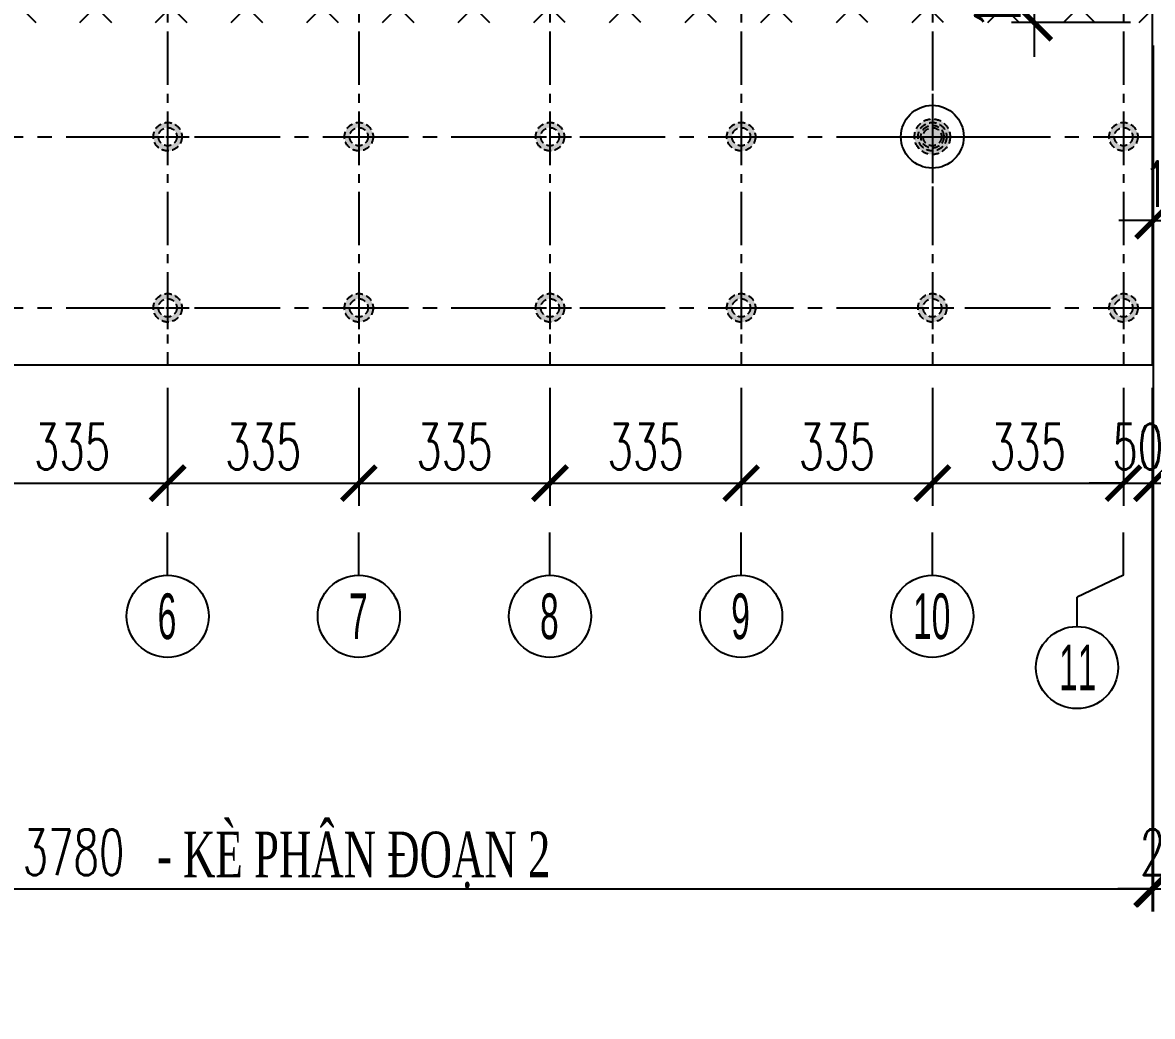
# Model space of a CAD drawing. Extents: x -64479 to 90650, y -38385 to 38270.
# Drawn here: x -48768 to -46788, y 8226 to 9968 of the extents above; entities that cross this region are included whole.
import ezdxf
from ezdxf.enums import TextEntityAlignment as Align

# ---------------------------------------------------------------- set-up
doc = ezdxf.new("R2010")
doc.units = 0
doc.header["$MEASUREMENT"] = 0
for name, pattern in [('CENTER', [2, 1.25, -0.25, 0.25, -0.25]), ('CENTER2', [1.125, 0.75, -0.125, 0.125, -0.125]), ('HIDDEN', [0.375, 0.25, -0.125])]:
    doc.linetypes.add(name, pattern=pattern)
doc.layers.get('0').update_dxf_attribs({"linetype": 'CONTINUOUS'})
for name, color, linetype in [('BORDER', 2, 'CONTINUOUS'), ('CENTER', 9, 'CENTER2'), ('Coc', 2, 'CONTINUOUS'), ('Cochh', 7, 'CONTINUOUS'), ('Cu', 230, 'CONTINUOUS'), ('Dam', 4, 'CONTINUOUS'), ('DIMENSION', 4, 'CONTINUOUS'), ('Net vang', 2, 'CONTINUOUS'), ('TEXT', 3, 'CONTINUOUS')]:
    doc.layers.add(name, color=color, linetype=linetype)
doc.styles.add('DIM', font='romans.shx', dxfattribs={"width": 0.65})
doc.styles.get("Standard").update_dxf_attribs({"font": 'vn_vni.shx', "width": 0.9})
doc.styles.add('THUONG', font='vntimeh.shx')
doc.dimstyles.new('400.Ph', dxfattribs={"dimscale": 400, "dimtxt": 0.2, "dimasz": 0.15, "dimexe": 0.1, "dimexo": 0.1, "dimgap": 0.06, "dimtad": 1, "dimdec": 0, "dimzin": 0, "dimdsep": 46, "dimtxsty": 'DIM', "dimblk": 'ARCHTICK', "dimcen": 0.15, "dimdle": 0.1, "dimclrd": 256, "dimclre": 7, "dimclrt": 6, "dimadec": 0, "dimazin": 0, "dimtfac": 1, "dimtdec": 0, "dimtix": 1, "dimtmove": 0, "dimatfit": 3, "dimldrblk": 'ARCHTICK', "dimfxl": 1, "dimtolj": 1, "dimtzin": 0, "dimarcsym": 0})

# ---------------------------------------------------------------- blocks, each defined once
blk = doc.blocks.new('cocbs')
at = {"layer": 'Coc'}
h = blk.add_hatch(color=256, dxfattribs=at)
h.paths.add_polyline_path([(-46596.3, 9805.7), (-46596.3, 9796.7, -0.414214), (-46580.3, 9780.7), (-46571.3, 9780.7, 0.414214)])
h.paths.add_polyline_path([(-46571.3, 9780.7), (-46580.3, 9780.7, -0.414214), (-46596.3, 9764.7), (-46596.3, 9755.7, 0.414214)])
h.paths.add_polyline_path([(-46612.3, 9780.7), (-46621.3, 9780.7, 0.414214), (-46596.3, 9755.7), (-46596.3, 9764.7, -0.414214)])
h.paths.add_polyline_path([(-46596.3, 9796.7), (-46596.3, 9805.7, 0.414214), (-46621.3, 9780.7), (-46612.3, 9780.7, -0.414214)])
at = {"layer": 'Coc', "color": 8, "linetype": 'HIDDEN', "ltscale": 50}
for radius in [25, 16]:
    blk.add_circle((-46596.3, 9780.7), radius, dxfattribs=at)
at = {"layer": 'Cochh', "linetype": 'CENTER', "ltscale": 25}
for p, q in [((-46596.3, 9818.2), (-46596.3, 9743.2)), ((-46633.8, 9780.7), (-46558.8, 9780.7))]:
    blk.add_line(p, q, dxfattribs=at)
blk = doc.blocks.new('_ArchTick')
at = {"color": 0, "linetype": 'ByBlock', "const_width": 0.15}
blk.add_lwpolyline([(-0.5, -0.5), (0.5, 0.5)], dxfattribs=at)
blk = doc.blocks.new('*D24')
at = {"layer": 'DIMENSION', "lineweight": -2}
for p, q in [((-46995.6, 10077.7), (-46995.6, 10137.7)), ((-46995.6, 10077.7), (-46995.6, 9967.7)), ((-46995.6, 9967.7), (-46995.6, 9907.7))]:
    blk.add_line(p, q, dxfattribs=at)
at = {"layer": 'DIMENSION', "color": 7, "lineweight": -2}
for p, q in [((-46827.1, 10077.7), (-47035.6, 10077.7)), ((-46827.1, 9967.7), (-47035.6, 9967.7))]:
    blk.add_line(p, q, dxfattribs=at)
at = {"layer": 'DIMENSION', "lineweight": -2, "xscale": 60, "yscale": 60, "zscale": 60}
for p, rotation in [((-46995.6, 10077.7), 270), ((-46995.6, 9967.7), 90)]:
    blk.add_blockref('_ArchTick', p, dxfattribs=dict(at, rotation=rotation))
at = {"layer": 'DIMENSION', "color": 6, "insert": (-47059.6, 10022.7), "char_height": 80, "attachment_point": 5, "rotation": 90, "style": 'DIM'}
blk.add_mtext('\\A1;110', dxfattribs=at)
blk = doc.blocks.new('*D25')
at = {"layer": 'DIMENSION', "color": 7, "lineweight": -2}
for p, q in [((-46787.1, 9927.7), (-46787.1, 9580.6)), ((-46687.1, 9927.7), (-46687.1, 9580.6))]:
    blk.add_line(p, q, dxfattribs=at)
at = {"layer": 'DIMENSION', "lineweight": -2}
for p, q in [((-46787.1, 9620.6), (-46847.1, 9620.6)), ((-46787.1, 9620.6), (-46687.1, 9620.6)), ((-46687.1, 9620.6), (-46627.1, 9620.6))]:
    blk.add_line(p, q, dxfattribs=at)
at = {"layer": 'DIMENSION', "lineweight": -2, "xscale": 60, "yscale": 60, "zscale": 60}
blk.add_blockref('_ArchTick', (-46787.1, 9620.6), dxfattribs=at)
at = {"layer": 'DIMENSION', "lineweight": -2, "xscale": 60, "yscale": 60, "zscale": 60, "rotation": 180}
blk.add_blockref('_ArchTick', (-46687.1, 9620.6), dxfattribs=at)
at = {"layer": 'DIMENSION', "color": 6, "insert": (-46737.1, 9684.6), "char_height": 80, "attachment_point": 5, "style": 'DIM'}
blk.add_mtext('\\A1;100', dxfattribs=at)
blk = doc.blocks.new('*D26')
at = {"layer": 'DIMENSION', "color": 7, "lineweight": -2}
for p, q in [((-46789.1, 9327.7), (-46789.1, 8409.5)), ((-50569.1, 8265.7), (-50569.1, 8489.5))]:
    blk.add_line(p, q, dxfattribs=at)
at = {"layer": 'DIMENSION', "lineweight": -2}
blk.add_line((-50609.1, 8449.5), (-46749.1, 8449.5), dxfattribs=at)
at = {"layer": 'DIMENSION', "lineweight": -2, "xscale": 60, "yscale": 60, "zscale": 60, "rotation": 180}
blk.add_blockref('_ArchTick', (-50569.1, 8449.5), dxfattribs=at)
at = {"layer": 'DIMENSION', "lineweight": -2, "xscale": 60, "yscale": 60, "zscale": 60}
blk.add_blockref('_ArchTick', (-46789.1, 8449.5), dxfattribs=at)
at = {"layer": 'DIMENSION', "color": 6, "insert": (-48679.1, 8513.5), "char_height": 80, "attachment_point": 5, "style": 'DIM'}
blk.add_mtext('\\A1;3780', dxfattribs=at)
blk = doc.blocks.new('*D27')
at = {"layer": 'DIMENSION', "color": 7, "lineweight": -2}
for p, q in [((-46787.1, 9927.7), (-46787.1, 8409.5)), ((-46789.1, 9327.7), (-46789.1, 8409.5))]:
    blk.add_line(p, q, dxfattribs=at)
at = {"layer": 'DIMENSION', "lineweight": -2}
for p, q in [((-46789.1, 8449.5), (-46849.1, 8449.5)), ((-46789.1, 8449.5), (-46787.1, 8449.5)), ((-46787.1, 8449.5), (-46727.1, 8449.5))]:
    blk.add_line(p, q, dxfattribs=at)
at = {"layer": 'DIMENSION', "lineweight": -2, "xscale": 60, "yscale": 60, "zscale": 60}
blk.add_blockref('_ArchTick', (-46789.1, 8449.5), dxfattribs=at)
at = {"layer": 'DIMENSION', "lineweight": -2, "xscale": 60, "yscale": 60, "zscale": 60, "rotation": 180}
blk.add_blockref('_ArchTick', (-46787.1, 8449.5), dxfattribs=at)
at = {"layer": 'DIMENSION', "color": 6, "insert": (-46788.1, 8513.5), "char_height": 80, "attachment_point": 5, "style": 'DIM'}
blk.add_mtext('\\A1;2', dxfattribs=at)
blk = doc.blocks.new('*D28')
at = {"layer": 'DIMENSION', "color": 7, "lineweight": -2}
for p, q in [((-46787.1, 9927.7), (-46787.1, 8409.5)), ((-40507.1, 9927.7), (-40507.1, 8409.5))]:
    blk.add_line(p, q, dxfattribs=at)
at = {"layer": 'DIMENSION', "lineweight": -2}
blk.add_line((-46827.1, 8449.5), (-40467.1, 8449.5), dxfattribs=at)
at = {"layer": 'DIMENSION', "lineweight": -2, "xscale": 60, "yscale": 60, "zscale": 60, "rotation": 180}
blk.add_blockref('_ArchTick', (-46787.1, 8449.5), dxfattribs=at)
at = {"layer": 'DIMENSION', "lineweight": -2, "xscale": 60, "yscale": 60, "zscale": 60}
blk.add_blockref('_ArchTick', (-40507.1, 8449.5), dxfattribs=at)
at = {"layer": 'DIMENSION', "color": 6, "insert": (-43647.1, 8513.5), "char_height": 80, "attachment_point": 5, "style": 'DIM'}
blk.add_mtext('\\A1;6280', dxfattribs=at)
blk = doc.blocks.new('*D207')
at = {"layer": 'DIMENSION', "color": 7, "lineweight": -2}
for p, q in [((-48849.1, 9327.7), (-48849.1, 9120.4)), ((-48514.1, 9327.7), (-48514.1, 9120.4))]:
    blk.add_line(p, q, dxfattribs=at)
at = {"layer": 'DIMENSION', "lineweight": -2}
blk.add_line((-48889.1, 9160.4), (-48474.1, 9160.4), dxfattribs=at)
at = {"layer": 'DIMENSION', "lineweight": -2, "xscale": 60, "yscale": 60, "zscale": 60, "rotation": 180}
blk.add_blockref('_ArchTick', (-48849.1, 9160.4), dxfattribs=at)
at = {"layer": 'DIMENSION', "lineweight": -2, "xscale": 60, "yscale": 60, "zscale": 60}
blk.add_blockref('_ArchTick', (-48514.1, 9160.4), dxfattribs=at)
at = {"layer": 'DIMENSION', "color": 6, "insert": (-48681.6, 9224.4), "char_height": 80, "attachment_point": 5, "style": 'DIM'}
blk.add_mtext('\\A1;335', dxfattribs=at)
blk = doc.blocks.new('*D208')
at = {"layer": 'DIMENSION', "color": 7, "lineweight": -2}
for p, q in [((-48514.1, 9327.7), (-48514.1, 9120.4)), ((-48179.1, 9327.7), (-48179.1, 9120.4))]:
    blk.add_line(p, q, dxfattribs=at)
at = {"layer": 'DIMENSION', "lineweight": -2}
blk.add_line((-48554.1, 9160.4), (-48139.1, 9160.4), dxfattribs=at)
at = {"layer": 'DIMENSION', "lineweight": -2, "xscale": 60, "yscale": 60, "zscale": 60, "rotation": 180}
blk.add_blockref('_ArchTick', (-48514.1, 9160.4), dxfattribs=at)
at = {"layer": 'DIMENSION', "lineweight": -2, "xscale": 60, "yscale": 60, "zscale": 60}
blk.add_blockref('_ArchTick', (-48179.1, 9160.4), dxfattribs=at)
at = {"layer": 'DIMENSION', "color": 6, "insert": (-48346.6, 9224.4), "char_height": 80, "attachment_point": 5, "style": 'DIM'}
blk.add_mtext('\\A1;335', dxfattribs=at)
blk = doc.blocks.new('*D209')
at = {"layer": 'DIMENSION', "color": 7, "lineweight": -2}
for p, q in [((-48179.1, 9327.7), (-48179.1, 9120.4)), ((-47844.1, 9327.7), (-47844.1, 9120.4))]:
    blk.add_line(p, q, dxfattribs=at)
at = {"layer": 'DIMENSION', "lineweight": -2}
blk.add_line((-48219.1, 9160.4), (-47804.1, 9160.4), dxfattribs=at)
at = {"layer": 'DIMENSION', "lineweight": -2, "xscale": 60, "yscale": 60, "zscale": 60, "rotation": 180}
blk.add_blockref('_ArchTick', (-48179.1, 9160.4), dxfattribs=at)
at = {"layer": 'DIMENSION', "lineweight": -2, "xscale": 60, "yscale": 60, "zscale": 60}
blk.add_blockref('_ArchTick', (-47844.1, 9160.4), dxfattribs=at)
at = {"layer": 'DIMENSION', "color": 6, "insert": (-48011.6, 9224.4), "char_height": 80, "attachment_point": 5, "style": 'DIM'}
blk.add_mtext('\\A1;335', dxfattribs=at)
blk = doc.blocks.new('*D210')
at = {"layer": 'DIMENSION', "color": 7, "lineweight": -2}
for p, q in [((-47844.1, 9327.7), (-47844.1, 9120.4)), ((-47509.1, 9327.7), (-47509.1, 9120.4))]:
    blk.add_line(p, q, dxfattribs=at)
at = {"layer": 'DIMENSION', "lineweight": -2}
blk.add_line((-47884.1, 9160.4), (-47469.1, 9160.4), dxfattribs=at)
at = {"layer": 'DIMENSION', "lineweight": -2, "xscale": 60, "yscale": 60, "zscale": 60, "rotation": 180}
blk.add_blockref('_ArchTick', (-47844.1, 9160.4), dxfattribs=at)
at = {"layer": 'DIMENSION', "lineweight": -2, "xscale": 60, "yscale": 60, "zscale": 60}
blk.add_blockref('_ArchTick', (-47509.1, 9160.4), dxfattribs=at)
at = {"layer": 'DIMENSION', "color": 6, "insert": (-47676.6, 9224.4), "char_height": 80, "attachment_point": 5, "style": 'DIM'}
blk.add_mtext('\\A1;335', dxfattribs=at)
blk = doc.blocks.new('*D211')
at = {"layer": 'DIMENSION', "color": 7, "lineweight": -2}
for p, q in [((-47509.1, 9327.7), (-47509.1, 9120.4)), ((-47174.1, 9327.7), (-47174.1, 9120.4))]:
    blk.add_line(p, q, dxfattribs=at)
at = {"layer": 'DIMENSION', "lineweight": -2}
blk.add_line((-47549.1, 9160.4), (-47134.1, 9160.4), dxfattribs=at)
at = {"layer": 'DIMENSION', "lineweight": -2, "xscale": 60, "yscale": 60, "zscale": 60, "rotation": 180}
blk.add_blockref('_ArchTick', (-47509.1, 9160.4), dxfattribs=at)
at = {"layer": 'DIMENSION', "lineweight": -2, "xscale": 60, "yscale": 60, "zscale": 60}
blk.add_blockref('_ArchTick', (-47174.1, 9160.4), dxfattribs=at)
at = {"layer": 'DIMENSION', "color": 6, "insert": (-47341.6, 9224.4), "char_height": 80, "attachment_point": 5, "style": 'DIM'}
blk.add_mtext('\\A1;335', dxfattribs=at)
blk = doc.blocks.new('*D212')
at = {"layer": 'DIMENSION', "color": 7, "lineweight": -2}
for p, q in [((-47174.1, 9327.7), (-47174.1, 9120.4)), ((-46839.1, 9327.7), (-46839.1, 9120.4))]:
    blk.add_line(p, q, dxfattribs=at)
at = {"layer": 'DIMENSION', "lineweight": -2}
blk.add_line((-47214.1, 9160.4), (-46799.1, 9160.4), dxfattribs=at)
at = {"layer": 'DIMENSION', "lineweight": -2, "xscale": 60, "yscale": 60, "zscale": 60, "rotation": 180}
blk.add_blockref('_ArchTick', (-47174.1, 9160.4), dxfattribs=at)
at = {"layer": 'DIMENSION', "lineweight": -2, "xscale": 60, "yscale": 60, "zscale": 60}
blk.add_blockref('_ArchTick', (-46839.1, 9160.4), dxfattribs=at)
at = {"layer": 'DIMENSION', "color": 6, "insert": (-47006.6, 9224.4), "char_height": 80, "attachment_point": 5, "style": 'DIM'}
blk.add_mtext('\\A1;335', dxfattribs=at)
blk = doc.blocks.new('*D213')
at = {"layer": 'DIMENSION', "color": 7, "lineweight": -2}
for p, q in [((-46839.1, 9327.7), (-46839.1, 9120.4)), ((-46789.1, 9327.7), (-46789.1, 9120.4))]:
    blk.add_line(p, q, dxfattribs=at)
at = {"layer": 'DIMENSION', "lineweight": -2}
for p, q in [((-46839.1, 9160.4), (-46899.1, 9160.4)), ((-46839.1, 9160.4), (-46789.1, 9160.4)), ((-46789.1, 9160.4), (-46729.1, 9160.4))]:
    blk.add_line(p, q, dxfattribs=at)
at = {"layer": 'DIMENSION', "lineweight": -2, "xscale": 60, "yscale": 60, "zscale": 60}
blk.add_blockref('_ArchTick', (-46839.1, 9160.4), dxfattribs=at)
at = {"layer": 'DIMENSION', "lineweight": -2, "xscale": 60, "yscale": 60, "zscale": 60, "rotation": 180}
blk.add_blockref('_ArchTick', (-46789.1, 9160.4), dxfattribs=at)
at = {"layer": 'DIMENSION', "color": 6, "insert": (-46814.1, 9224.4), "char_height": 80, "attachment_point": 5, "style": 'DIM'}
blk.add_mtext('\\A1;50', dxfattribs=at)
blk = doc.blocks.new('cocthu')
at = {"layer": 'Coc'}
h = blk.add_hatch(color=256, dxfattribs=at)
h.paths.add_polyline_path([(-52084.6, 9499), (-52084.6, 9487.7, -0.414214), (-52064.6, 9467.7), (-52053.3, 9467.7, 0.414214)])
h.paths.add_polyline_path([(-52053.3, 9467.7), (-52064.6, 9467.7, -0.414214), (-52084.6, 9447.7), (-52084.6, 9436.5, 0.414214)])
h.paths.add_polyline_path([(-52104.6, 9467.7), (-52115.8, 9467.7, 0.414214), (-52084.6, 9436.5), (-52084.6, 9447.7, -0.414214)])
h.paths.add_polyline_path([(-52084.6, 9487.7), (-52084.6, 9499, 0.414214), (-52115.8, 9467.7), (-52104.6, 9467.7, -0.414214)])
at = {"layer": 'Dam'}
h = blk.add_hatch(color=256, dxfattribs=at)
h.paths.add_polyline_path([(-52084.6, 9487.7), (-52084.6, 9467.7), (-52064.6, 9467.7, 0.414214)])
h.paths.add_polyline_path([(-52084.6, 9487.7, 0.414214), (-52104.6, 9467.7), (-52084.6, 9467.7)])
h.paths.add_polyline_path([(-52084.6, 9467.7), (-52104.6, 9467.7, 0.414214), (-52084.6, 9447.7)])
h.paths.add_polyline_path([(-52064.6, 9467.7), (-52084.6, 9467.7), (-52084.6, 9447.7, 0.414214)])
at = {"layer": 'CENTER', "linetype": 'CENTER', "ltscale": 25}
for p, q in [((-52084.6, 9580.2), (-52084.6, 9355.2)), ((-52197.1, 9467.7), (-51972.1, 9467.7))]:
    blk.add_line(p, q, dxfattribs=at)
at = {"layer": 'Coc', "color": 8, "linetype": 'HIDDEN', "ltscale": 50}
for radius in [31.2, 20]:
    blk.add_circle((-52084.6, 9467.7), radius, dxfattribs=at)
at = {"layer": 'Cu', "color": 1, "linetype": 'Continuous', "ltscale": 50}
blk.add_circle((-52084.6, 9467.7), 55.1, dxfattribs=at)

msp = doc.modelspace()

# ---------------------------------------------------------------- hatches: boundary and pattern name
at = {"layer": 'Dam'}
h = msp.add_hatch(dxfattribs=at)
h.set_pattern_fill('ANSI37', color=8, scale=750, style=0)
h.set_pattern_definition([(45, (42841.45, -11350.51), (-66.29126, 66.29126), []), (135, (42841.45, -11350.51), (-66.29126, -66.29126), [])])
h.paths.add_polyline_path([(-46787.1, 10927.7), (-45582.3, 10927.7), (-45582.3, 11227.7), (-50569.1, 11227.7), (-50569.1, 8225.7), (-50267.1, 8225.7), (-50267.1, 9967.7), (-46787.1, 9967.7)])

# ---------------------------------------------------------------- linework, layer by layer
at = {"layer": 'BORDER'}
for p in [(-46789.1, 11227.7), (-50267.1, 9367.7)]:
    msp.add_line(p, (-46789.1, 9367.7), dxfattribs=at)
at = {"layer": 'CENTER', "ltscale": 125}
for p, q in [((-48514.1, 11077.3), (-48514.1, 9367.7)), ((-48179.1, 11077.3), (-48179.1, 9367.7)), ((-47844.1, 11077.3), (-47844.1, 9367.7)), ((-47509.1, 11077.3), (-47509.1, 9367.7)), ((-47174.1, 11077.3), (-47174.1, 9367.7)), ((-46839.1, 11077.3), (-46839.1, 9367.7))]:
    msp.add_line(p, q, dxfattribs=at)
at = {"layer": 'CENTER', "ltscale": 200}
for p, q in [((-50267.1, 9767.7), (-46789.1, 9767.7)), ((-50267.1, 9467.7), (-46789.1, 9467.7))]:
    msp.add_line(p, q, dxfattribs=at)
at = {"layer": 'Dam'}
for p in [(-46839.1, 8999.1), (-46920.5, 8909.2)]:
    msp.add_line(p, (-46920.5, 8960.6), dxfattribs=at)
at = {"layer": 'Net vang', "color": 4}
for p, q in [((-48514.1, 8999.1), (-48514.1, 9074.2)), ((-48179.1, 8999.1), (-48179.1, 9074.2)), ((-47844.1, 8999.1), (-47844.1, 9074.2)), ((-47509.1, 8999.1), (-47509.1, 9074.2)), ((-47174.1, 8999.1), (-47174.1, 9074.2)), ((-46839.1, 8999.1), (-46839.1, 9074.2))]:
    msp.add_line(p, q, dxfattribs=at)
for centre in [(-48514.1, 8927.1), (-48179.1, 8927.1), (-47844.1, 8927.1), (-47509.1, 8927.1), (-47174.1, 8927.1), (-46920.5, 8837.2)]:
    msp.add_circle(centre, 72, dxfattribs=at)

# ---------------------------------------------------------------- block references
at = {"layer": 'Coc'}
for p in [(-1917.8, -13), (-1582.8, -13), (-1247.8, -13), (-912.8, -13), (-577.8, -13), (-242.8, -13), (-1917.8, -313), (-1582.8, -313), (-1247.8, -313), (-912.8, -313), (-577.8, -313), (-242.8, -313)]:
    msp.add_blockref('cocbs', p, dxfattribs=at)
at = {"layer": 'Dam'}
msp.add_blockref('cocthu', (4910.5, 300), dxfattribs=at)

# ---------------------------------------------------------------- texts
at = {"layer": 'TEXT', "width": 0.55}
for s, p in [('6', (-48515.2, 8927.1)), ('7', (-48180.2, 8927.1)), ('8', (-47845.2, 8927.1)), ('9', (-47510.2, 8927.1)), ('10', (-47175.2, 8927.1)), ('11', (-46919.3, 8837.2))]:
    msp.add_text(s, height=80, dxfattribs=at).set_placement(p, align=Align.MIDDLE)
at = {"layer": 'TEXT', "style": 'THUONG', "width": 0.65}
msp.add_text('- KÌ ph©n ®o¹n 2', height=80, dxfattribs=at).set_placement((-48532.9, 8469.6))

# ---------------------------------------------------------------- dimensions: what is measured, and where the dimension line sits
at = {"layer": 'DIMENSION'}
dim = msp.add_linear_dim(base=(-46995.6, 9967.7), p1=(-46787.1, 10077.7), p2=(-46787.1, 9967.7), angle=90, dimstyle='400.Ph', override={"dimtmove": 1}, dxfattribs=at)
dim.commit()
dim.dimension.update_dxf_attribs({"geometry": '*D24', "text_midpoint": (-47059.6, 10022.7)})
for base, p1, p2, picture, middle in [((-46787.1, 8449.5), (-46789.1, 9367.7), (-46787.1, 9967.7), '*D27', (-46788.1, 8513.5)), ((-46687.1, 9620.6), (-46787.1, 9967.7), (-46687.1, 9967.7), '*D25', (-46737.1, 9684.6)), ((-40507.1, 8449.5), (-46787.1, 9967.7), (-40507.1, 9967.7), '*D28', (-43647.1, 8513.5)), ((-48514.1, 9160.4), (-48849.1, 9367.7), (-48514.1, 9367.7), '*D207', (-48681.6, 9224.4)), ((-48179.1, 9160.4), (-48514.1, 9367.7), (-48179.1, 9367.7), '*D208', (-48346.6, 9224.4)), ((-47844.1, 9160.4), (-48179.1, 9367.7), (-47844.1, 9367.7), '*D209', (-48011.6, 9224.4)), ((-47509.1, 9160.4), (-47844.1, 9367.7), (-47509.1, 9367.7), '*D210', (-47676.6, 9224.4)), ((-47174.1, 9160.4), (-47509.1, 9367.7), (-47174.1, 9367.7), '*D211', (-47341.6, 9224.4)), ((-46839.1, 9160.4), (-47174.1, 9367.7), (-46839.1, 9367.7), '*D212', (-47006.6, 9224.4)), ((-46789.1, 9160.4), (-46839.1, 9367.7), (-46789.1, 9367.7), '*D213', (-46814.1, 9224.4))]:
    dim = msp.add_linear_dim(base=base, p1=p1, p2=p2, dimstyle='400.Ph', override={"dimtmove": 1}, dxfattribs=at)
    dim.commit()
    dim.dimension.update_dxf_attribs({"geometry": picture, "text_midpoint": middle})
dim = msp.add_linear_dim(base=(-46789.1, 8449.5), p1=(-50569.1, 8225.7), p2=(-46789.1, 9367.7), dimstyle='400.Ph', dxfattribs=at)
dim.commit()
dim.dimension.update_dxf_attribs({"geometry": '*D26', "text_midpoint": (-48679.1, 8449.5), "dimtype": 160})

doc.saveas('drawing.dxf')
